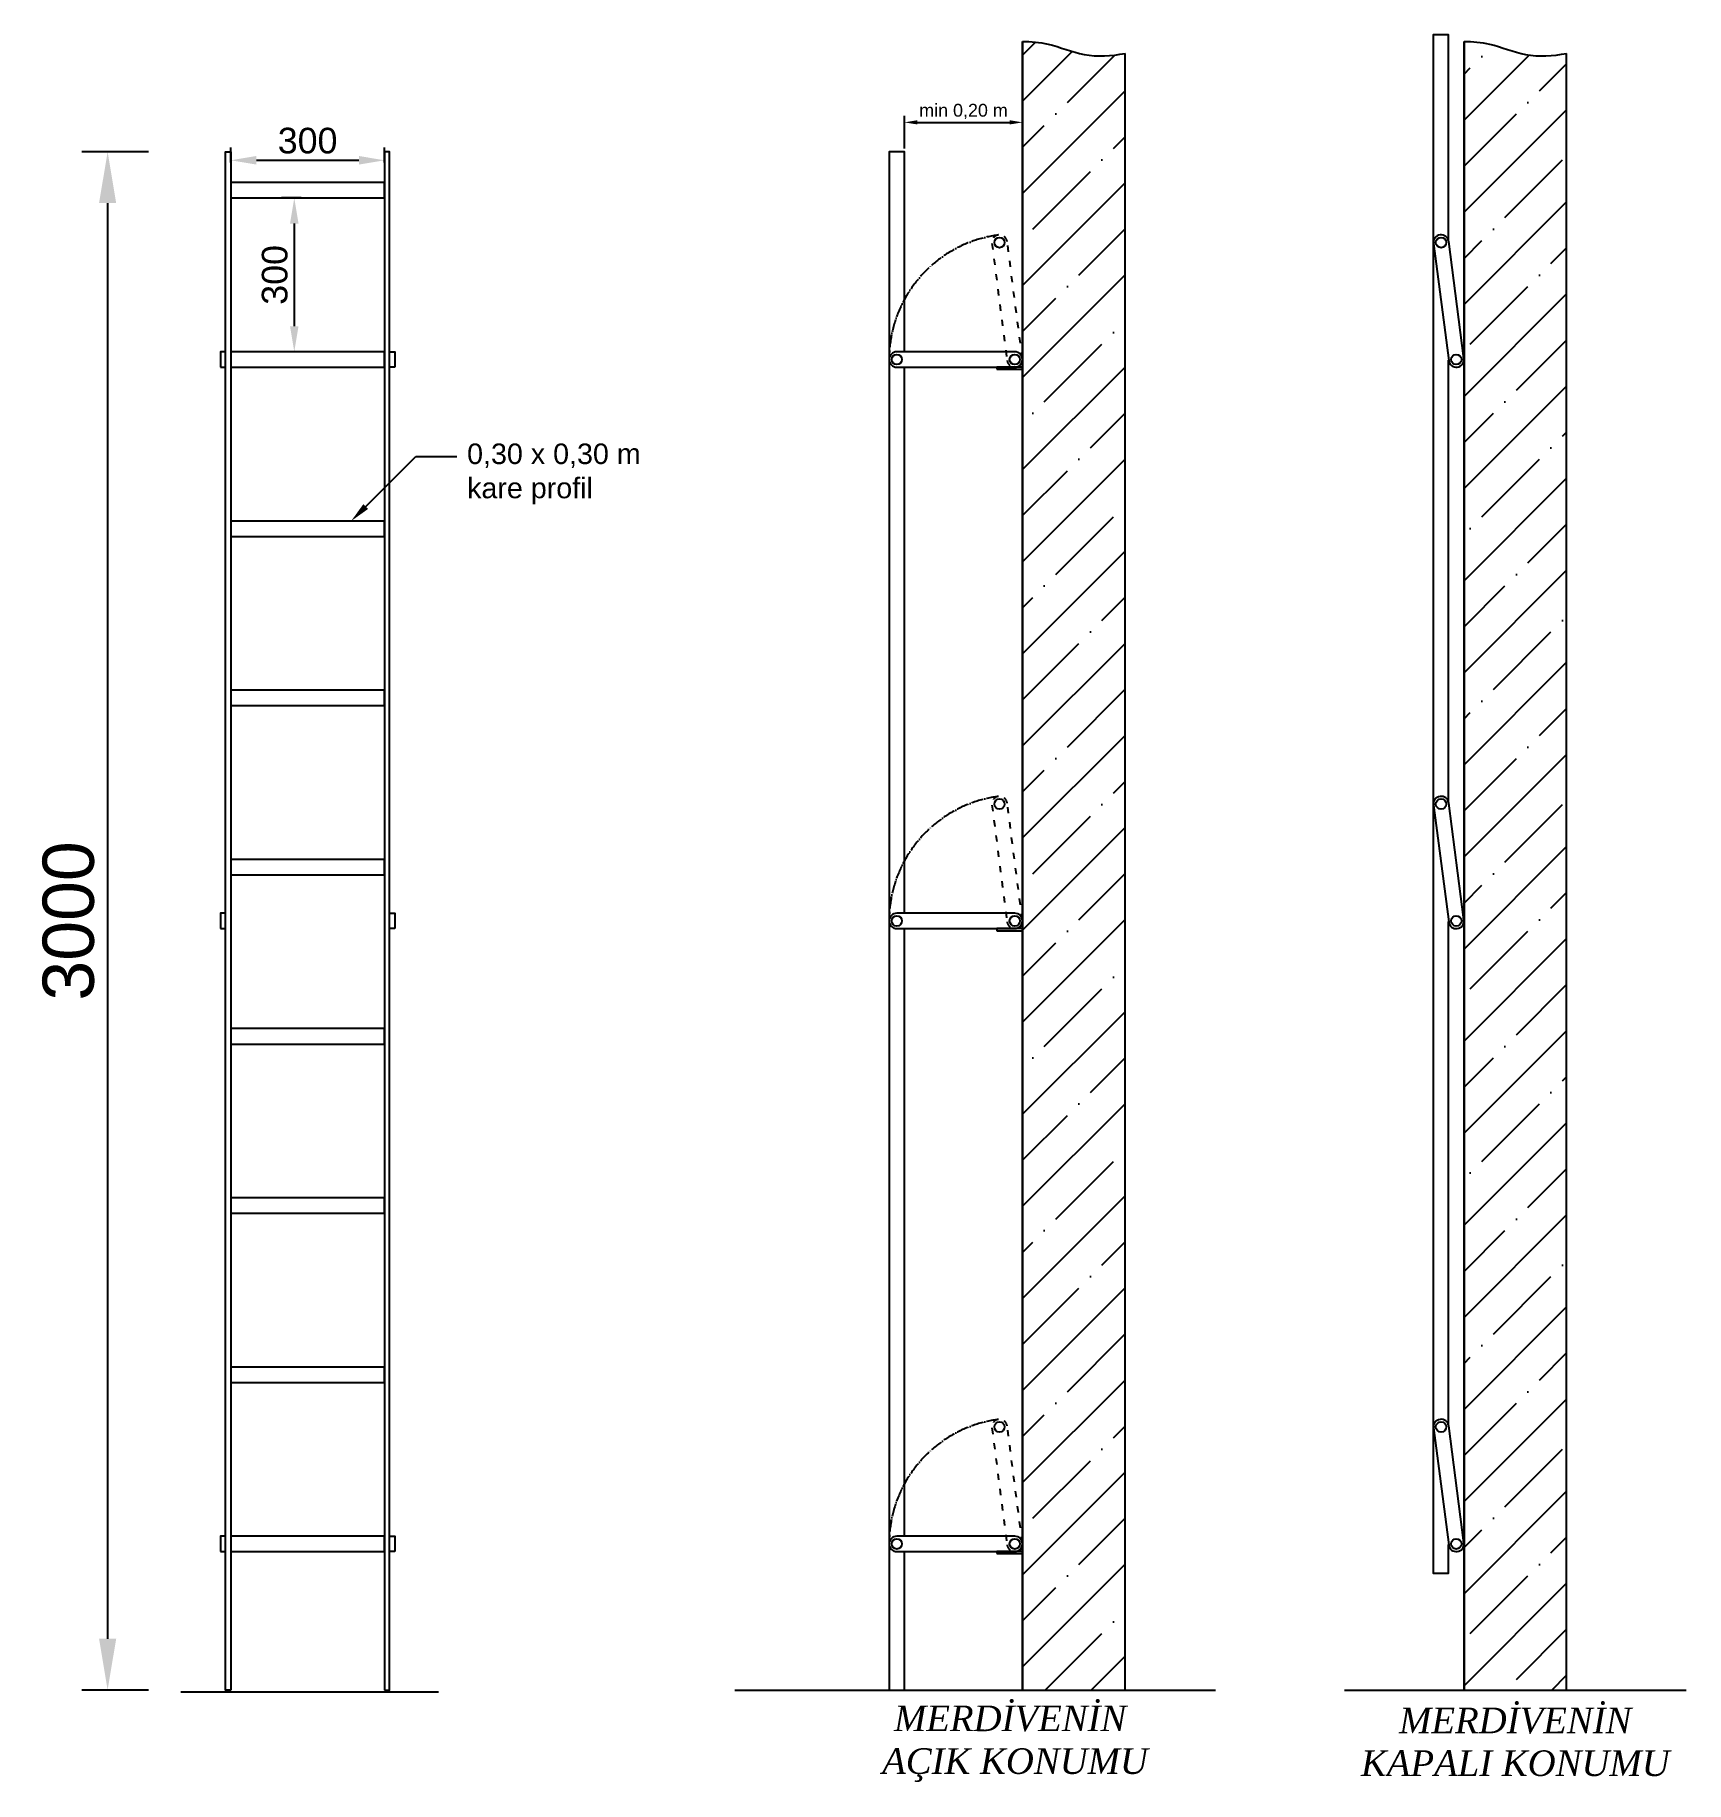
# Model space of a CAD drawing. Header units: millimetres. Extents: x -372 to 2848, y -179 to 3228.
import ezdxf
from ezdxf import colors
from ezdxf.entities.mleader import LeaderData, LeaderLine
from ezdxf.math import Vec2, Vec3

# ---------------------------------------------------------------- set-up
doc = ezdxf.new("R2010")
doc.units = ezdxf.units.MM
for name, pattern in [('ACAD_ISO03W100', [30, 12, -18]), ('ACAD_ISO04W100', [30.5, 24, -3, 0.5, -3]), ('CENTERX2', [4, 2.5, -0.5, 0.5, -0.5])]:
    doc.linetypes.add(name, pattern=pattern)
for name, color, linetype in [('TARAMA', 251, 'CENTERX2'), ('TAŞIYICI BETONARME', 232, 'Continuous'), ('TUĞLA DUVAR', 251, 'Continuous'), ('Yazılar', 70, 'Continuous'), ('Ölçülendirme', 7, 'Continuous')]:
    doc.layers.add(name, color=color, linetype=linetype)
doc.layers.add('ÇELİK KONSTRÜKSİYON', color=7, linetype='Continuous', true_color=0x496169)
doc.styles.get("Standard").update_dxf_attribs({"font": 'arial.ttf'})
doc.dimstyles.new('DimStyleALP', dxfattribs={"dimscale": 20, "dimtxt": 2.5, "dimasz": 2.5, "dimexe": 1.25, "dimexo": 0.625, "dimtad": 1, "dimdsep": 46, "dimtxsty": 'Standard', "dimcen": 2.5, "dimclrd": 60, "dimclre": 60, "dimadec": 0, "dimazin": 0, "dimtfac": 1, "dimtofl": 0, "dimtmove": 0, "dimatfit": 3, "dimfxl": 1, "dimarcsym": 0})
doc.dimstyles.new('ISO-25 XL', dxfattribs={"dimscale": 40, "dimtxt": 2.5, "dimasz": 2.5, "dimexe": 1.25, "dimexo": 0.625, "dimtad": 1, "dimtxsty": 'Standard', "dimcen": 2.5, "dimclrd": 60, "dimclre": 60, "dimadec": 0, "dimazin": 0, "dimtfac": 1, "dimtmove": 0, "dimatfit": 3, "dimfxl": 1, "dimarcsym": 0})
doc.dimstyles.new('ISO-25 XS', dxfattribs={"dimscale": 10, "dimtxt": 2.5, "dimasz": 2.5, "dimexe": 1.25, "dimexo": 0.625, "dimtad": 1, "dimtxsty": 'Standard', "dimcen": 2.5, "dimclrd": 60, "dimclre": 60, "dimadec": 0, "dimazin": 0, "dimtfac": 1, "dimtmove": 0, "dimatfit": 3, "dimfxl": 1, "dimarcsym": 0})
pattern_1 = [(45, (-50691, -4065.45), (-89.80256, 89.80256), []), (45, (-50601.2, -4065.45), (-89.80256, 89.80256), [158.75, -31.75, 0, -31.75])]

# ---------------------------------------------------------------- blocks, each defined once
blk = doc.blocks.new('*D0')
at = {"layer": 'Defpoints', "color": 0, "transparency": 16777216}
for p in [(0, 3000), (0, 0), (-230, 0)]:
    blk.add_point(p, dxfattribs=at)
at = {"layer": 'Ölçülendirme', "color": 60, "lineweight": -2, "transparency": 16777216}
for p, q in [((-150, 3000), (-280, 3000)), ((-230, 2900), (-230, 100)), ((-150, 0), (-280, 0))]:
    blk.add_line(p, q, dxfattribs=at)
at = {"layer": 'Ölçülendirme', "color": 60, "transparency": 16777216}
for points in [[(-246.7, 2900), (-213.3, 2900), (-230, 3000)], [(-246.7, 100), (-213.3, 100), (-230, 0)]]:
    blk.add_solid(points, dxfattribs=at)
at = {"layer": 'Ölçülendirme', "color": 0, "transparency": 16777216, "insert": (-306.1, 1500), "char_height": 100, "attachment_point": 5, "rotation": 90}
blk.add_mtext('3000', dxfattribs=at)
blk = doc.blocks.new('*D1')
at = {"layer": 'Defpoints', "color": 0, "transparency": 16777216}
for p in [(10, 2966.5), (310, 2983.5), (310, 2966.5)]:
    blk.add_point(p, dxfattribs=at)
at = {"layer": 'Ölçülendirme', "color": 60, "linetype": 'ByBlock', "lineweight": -2, "transparency": 16777216}
for p, q in [((10, 2979), (10, 3008.5)), ((310, 2979), (310, 3008.5)), ((60, 2983.5), (260, 2983.5))]:
    blk.add_line(p, q, dxfattribs=at)
at = {"layer": 'Ölçülendirme', "color": 60, "transparency": 16777216}
for points in [[(60, 2991.9), (60, 2975.2), (10, 2983.5)], [(260, 2991.9), (260, 2975.2), (310, 2983.5)]]:
    blk.add_solid(points, dxfattribs=at)
at = {"layer": 'Ölçülendirme', "color": 0, "transparency": 16777216, "insert": (160, 3021.6), "char_height": 50, "attachment_point": 5}
blk.add_mtext('300', dxfattribs=at)
blk = doc.blocks.new('*D2')
at = {"layer": 'Defpoints', "color": 0, "transparency": 16777216}
for p in [(160, 2910), (134, 2610), (160, 2610)]:
    blk.add_point(p, dxfattribs=at)
at = {"layer": 'Ölçülendirme', "color": 60, "linetype": 'ByBlock', "lineweight": -2, "transparency": 16777216}
for p, q in [((147.5, 2910), (109, 2910)), ((134, 2860), (134, 2660)), ((147.5, 2610), (109, 2610))]:
    blk.add_line(p, q, dxfattribs=at)
at = {"layer": 'Ölçülendirme', "color": 60, "transparency": 16777216}
for points in [[(125.7, 2860), (142.3, 2860), (134, 2910)], [(125.7, 2660), (142.3, 2660), (134, 2610)]]:
    blk.add_solid(points, dxfattribs=at)
at = {"layer": 'Ölçülendirme', "color": 0, "transparency": 16777216, "insert": (96, 2760), "char_height": 50, "attachment_point": 5, "rotation": 90}
blk.add_mtext('300', dxfattribs=at)
blk = doc.blocks.new('*D3')
at = {"color": 60, "lineweight": -2, "transparency": 16777216}
for p, q in [((1324, 3006.2), (1324, 3070)), ((1554, 3006.2), (1554, 3070)), ((1349, 3057.5), (1529, 3057.5))]:
    blk.add_line(p, q, dxfattribs=at)
at = {"color": 60, "transparency": 16777216}
for points in [[(1349, 3061.7), (1349, 3053.4), (1324, 3057.5)], [(1529, 3061.7), (1529, 3053.4), (1554, 3057.5)]]:
    blk.add_solid(points, dxfattribs=at)
at = {"layer": 'Defpoints', "color": 0, "transparency": 16777216}
for p in [(1554, 3057.5), (1324, 3000), (1554, 3000)]:
    blk.add_point(p, dxfattribs=at)
at = {"color": 0, "transparency": 16777216, "insert": (1439, 3078.8), "char_height": 25, "attachment_point": 5}
blk.add_mtext('min 0,20 m', dxfattribs=at)

msp = doc.modelspace()

# ---------------------------------------------------------------- hatches: boundary and pattern name
at = {"layer": 'TARAMA', "true_color": 0x636466}
h = msp.add_hatch(dxfattribs=at)
h.set_pattern_fill('ANSI35', color=251, scale=20)
h.set_pattern_definition(pattern_1)
edge = h.paths.add_edge_path()
edge.add_spline(control_points=[(1754, 3192.026), (1727.011, 3186.901), (1676.308, 3183.266), (1611.111, 3211.625), (1570.799, 3215.433), (1554, 3215.28)], knot_values=[160.75056555, 160.75056555, 160.75056555, 160.75056555, 242.09638245, 314.89748134, 366.27895015, 366.27895015, 366.27895015, 366.27895015], degree=3, periodic=0)
edge.add_line((1554, 3215.28), (1554, 0))
edge.add_line((1554, 0), (1754, 0))
edge.add_line((1754, 0), (1754, 3192.026))
h = msp.add_hatch(dxfattribs=at)
h.set_pattern_fill('ANSI35', color=251, scale=20)
h.set_pattern_definition(pattern_1)
edge = h.paths.add_edge_path()
edge.add_spline(control_points=[(2615, 3192.026), (2588.011, 3186.901), (2537.308, 3183.266), (2472.111, 3211.625), (2431.799, 3215.433), (2415, 3215.28)], knot_values=[160.75056555, 160.75056555, 160.75056555, 160.75056555, 242.09638245, 314.89748134, 366.27895015, 366.27895015, 366.27895015, 366.27895015], degree=3, periodic=0)
edge.add_line((2415, 3215.28), (2415, 0))
edge.add_line((2415, 0), (2615, 0))
edge.add_line((2615, 0), (2615, 3192.026))

# ---------------------------------------------------------------- linework, layer by layer
at = {"layer": 'TAŞIYICI BETONARME'}
for p, q in [((993, 0), (1930.154, 0)), ((2182, 0), (2848, 0)), ((-87, -3.455), (415, -3.455))]:
    msp.add_line(p, q, dxfattribs=at)
for points in [[(1554, 3215.28), (1554, 0), (1754, 0), (1754, 3192.026)], [(2415, 3215.28), (2415, 0), (2615, 0), (2615, 3192.026)]]:
    msp.add_lwpolyline(points, dxfattribs=at)
at = {"layer": 'TUĞLA DUVAR'}
for p, q in [((1554, 0), (1554, 3215.28)), ((2415, 0), (2415, 3215.28))]:
    msp.add_line(p, q, dxfattribs=at)
for points in [[(1554, 3215.28), (1570.799, 3215.433), (1611.111, 3211.625), (1676.308, 3183.266), (1727.011, 3186.901), (1754, 3192.026)], [(2415, 3215.28), (2431.799, 3215.433), (2472.111, 3211.625), (2537.308, 3183.266), (2588.011, 3186.901), (2615, 3192.026)]]:
    msp.add_open_spline(points, degree=3, knots=[160.75056555, 160.75056555, 160.75056555, 160.75056555, 212.13203436, 284.93313325, 366.27895015, 366.27895015, 366.27895015, 366.27895015], dxfattribs=at)
at = {"layer": 'ÇELİK KONSTRÜKSİYON'}
for points in [[(2385, 2825.806), (2385, 3228), (2355, 3228), (2355, 228), (2385, 228), (2385, 284.026)], [(1324, 2610), (1324, 3000), (1294, 3000), (1294, 0), (1324, 0), (1324, 270)], [(2385, 1730.806), (2385, 2594.026)], [(1324, 1515), (1324, 2580)], [(1324, 300), (1324, 1485)], [(2385, 515.806), (2385, 1499.026)]]:
    msp.add_lwpolyline(points, dxfattribs=at)
for points in [[(10, 0), (0, 0), (0, 3000), (10, 3000)], [(310, 0), (320, 0), (320, 3000), (310, 3000)], [(10, 2910), (310, 2910), (310, 2940), (10, 2940)], [(-10, 2580), (0, 2580), (0, 2610), (-10, 2610)], [(10, 2580), (310, 2580), (310, 2610), (10, 2610)], [(330, 2580), (320, 2580), (320, 2610), (330, 2610)], [(1504, 2576), (1554, 2576), (1554, 2580), (1504, 2580)], [(10, 2250), (310, 2250), (310, 2280), (10, 2280)], [(10, 1920), (310, 1920), (310, 1950), (10, 1950)], [(10, 1590), (310, 1590), (310, 1620), (10, 1620)], [(-10, 1485), (0, 1485), (0, 1515), (-10, 1515)], [(330, 1485), (320, 1485), (320, 1515), (330, 1515)], [(1504, 1481), (1554, 1481), (1554, 1485), (1504, 1485)], [(10, 1260), (310, 1260), (310, 1290), (10, 1290)], [(10, 930), (310, 930), (310, 960), (10, 960)], [(10, 600), (310, 600), (310, 630), (10, 630)], [(-10, 270), (0, 270), (0, 300), (-10, 300)], [(10, 270), (310, 270), (310, 300), (10, 300)], [(330, 270), (320, 270), (320, 300), (330, 300)], [(1504, 266), (1554, 266), (1554, 270), (1504, 270)]]:
    msp.add_lwpolyline(points, close=True, dxfattribs=at)
at = {"layer": 'ÇELİK KONSTRÜKSİYON', "color": 251, "linetype": 'ACAD_ISO03W100', "true_color": 0x636466}
for points in [[(1494.378, 2821.128), (1524.126, 2593.06, 0.41421356), (1540.94, 2580.126), (1540.94, 2580.126, 0.41421356), (1553.874, 2596.94), (1524.126, 2825.008, 0.41421356), (1507.312, 2837.942), (1507.312, 2837.942, 0.41421356)], [(1494.378, 1726.128), (1524.126, 1498.06, 0.41421356), (1540.94, 1485.126), (1540.94, 1485.126, 0.41421356), (1553.874, 1501.94), (1524.126, 1730.008, 0.41421356), (1507.312, 1742.942), (1507.312, 1742.942, 0.41421356)], [(1494.378, 511.128), (1524.126, 283.06, 0.41421356), (1540.94, 270.126), (1540.94, 270.126, 0.41421356), (1553.874, 286.94), (1524.126, 515.008, 0.41421356), (1507.312, 527.942), (1507.312, 527.942, 0.41421356)]]:
    msp.add_lwpolyline(points, format="xyb", close=True, dxfattribs=at)
at = {"layer": 'ÇELİK KONSTRÜKSİYON'}
for points in [[(2355.378, 2821.128), (2385.126, 2593.06, 0.41421356), (2401.94, 2580.126), (2401.94, 2580.126, 0.41421356), (2414.874, 2596.94), (2385.126, 2825.008, 0.41421356), (2368.312, 2837.942), (2368.312, 2837.942, 0.41421356)], [(1309, 2580), (1539, 2580, 0.41421356), (1554, 2595), (1554, 2595, 0.41421356), (1539, 2610), (1309, 2610, 0.41421356), (1294, 2595), (1294, 2595, 0.41421356)], [(2355.378, 1726.128), (2385.126, 1498.06, 0.41421356), (2401.94, 1485.126), (2401.94, 1485.126, 0.41421356), (2414.874, 1501.94), (2385.126, 1730.008, 0.41421356), (2368.312, 1742.942), (2368.312, 1742.942, 0.41421356)], [(1309, 1485), (1539, 1485, 0.41421356), (1554, 1500), (1554, 1500, 0.41421356), (1539, 1515), (1309, 1515, 0.41421356), (1294, 1500), (1294, 1500, 0.41421356)], [(2355.378, 511.128), (2385.126, 283.06, 0.41421356), (2401.94, 270.126), (2401.94, 270.126, 0.41421356), (2414.874, 286.94), (2385.126, 515.008, 0.41421356), (2368.312, 527.942), (2368.312, 527.942, 0.41421356)], [(1309, 270), (1539, 270, 0.41421356), (1554, 285), (1554, 285, 0.41421356), (1539, 300), (1309, 300, 0.41421356), (1294, 285), (1294, 285, 0.41421356)]]:
    msp.add_lwpolyline(points, format="xyb", close=True, dxfattribs=at)
at = {"layer": 'ÇELİK KONSTRÜKSİYON', "color": 251, "true_color": 0x636466}
for centre in [(1509.252, 2823.068), (1509.252, 1728.068), (1509.252, 513.068)]:
    msp.add_circle(centre, 10, dxfattribs=at)
at = {"layer": 'ÇELİK KONSTRÜKSİYON'}
for centre in [(2370.252, 2823.068), (1309, 2595), (1539, 2595), (2400, 2595), (2370.252, 1728.068), (1309, 1500), (1539, 1500), (2400, 1500), (2370.252, 513.068), (1309, 285), (1539, 285), (2400, 285)]:
    msp.add_circle(centre, 10, dxfattribs=at)
at = {"layer": 'ÇELİK KONSTRÜKSİYON', "color": 251, "linetype": 'ACAD_ISO04W100', "true_color": 0x636466}
for centre in [(1539, 2595), (1539, 1500), (1539, 285)]:
    msp.add_arc(centre, 245, 97.431408, 180, dxfattribs=at)

# ---------------------------------------------------------------- texts
at = {"layer": 'Yazılar', "char_height": 50, "attachment_point": 5}
for s, insert, width in [('{\\fTimes New Roman|b0|i1|c162|p18;MERDİVENİN\\P AÇIK KONUMU}', (1530, -104.818), 1074), ('{\\fTimes New Roman|b0|i1|c162|p18;MERDİVENİN\\PKAPALI KONUMU}', (2515, -101.318), 666)]:
    msp.add_mtext(s, dxfattribs=dict(at, insert=insert, width=width))

# ---------------------------------------------------------------- dimensions: what is measured, and where the dimension line sits
dim = msp.add_linear_dim(base=(1554, 3057.545), p1=(1324, 3000), p2=(1554, 3000), text='min 0,20 m', dimstyle='ISO-25 XS')
dim.commit()
dim.dimension.update_dxf_attribs({"geometry": '*D3', "text_midpoint": (1439, 3078.819)})
at = {"layer": 'Ölçülendirme'}
dim = msp.add_linear_dim(base=(310, 2983.545), p1=(10, 2966.545), p2=(310, 2966.545), dimstyle='DimStyleALP', dxfattribs=at)
dim.commit()
dim.dimension.update_dxf_attribs({"geometry": '*D1', "text_midpoint": (160, 3021.591)})
dim = msp.add_linear_dim(base=(-230, 0), p1=(0, 3000), p2=(0, 0), angle=90, dimstyle='ISO-25 XL', override={"dimfxl": 2, "dimfxlon": 1, "dimarcsym": 2}, dxfattribs=at)
dim.commit()
dim.dimension.update_dxf_attribs({"geometry": '*D0', "text_midpoint": (-306.091, 1500)})
dim = msp.add_linear_dim(base=(134, 2610), p1=(160, 2910), p2=(160, 2610), angle=90, dimstyle='DimStyleALP', dxfattribs=at)
dim.commit()
dim.dimension.update_dxf_attribs({"geometry": '*D2', "text_midpoint": (95.954, 2760)})

# ---------------------------------------------------------------- leaders
at = {"layer": 'Yazılar'}
ml = msp.add_multileader_mtext('Standard', dxfattribs=at)
ml.set_content('0,30 x 0,30 m\\Pkare profil', color=256)
ml.set_leader_properties()
ml.build(insert=Vec2(0, 0))
ml.multileader.update_dxf_attribs({"arrow_head_size": 40, "scale": 10})
ctx = ml.context
ctx.base_point, ctx.scale, ctx.char_height, ctx.arrow_head_size, ctx.landing_gap_size, ctx.plane_origin = Vec3(451, 2405.545), 10, 40, 40, 20, Vec3(245, 2280)
notes = []
notes.append((ctx, [(0, (1, 1, 0), (371, 2405.545), (1, 0), 80, [(0, [(245, 2280)], 0, [])])]))
ctx.mtext.insert, ctx.mtext.flow_direction = Vec3(471, 2431.098), 5
for ctx, leaders in notes:
    for number, flags, end, landing, length, lines in leaders:
        leader = LeaderData()
        leader.index, (leader.has_last_leader_line, leader.has_dogleg_vector, leader.attachment_direction) = number, flags
        leader.last_leader_point, leader.dogleg_vector, leader.dogleg_length = Vec3(end), Vec3(landing), length
        for number, points, colour, breaks in lines:
            line = LeaderLine()
            line.index, line.vertices, line.color, line.breaks = number, Vec3.list(points), colors.encode_raw_color(colour), breaks
            leader.lines.append(line)
        ctx.leaders.append(leader)

doc.saveas('drawing.dxf')
